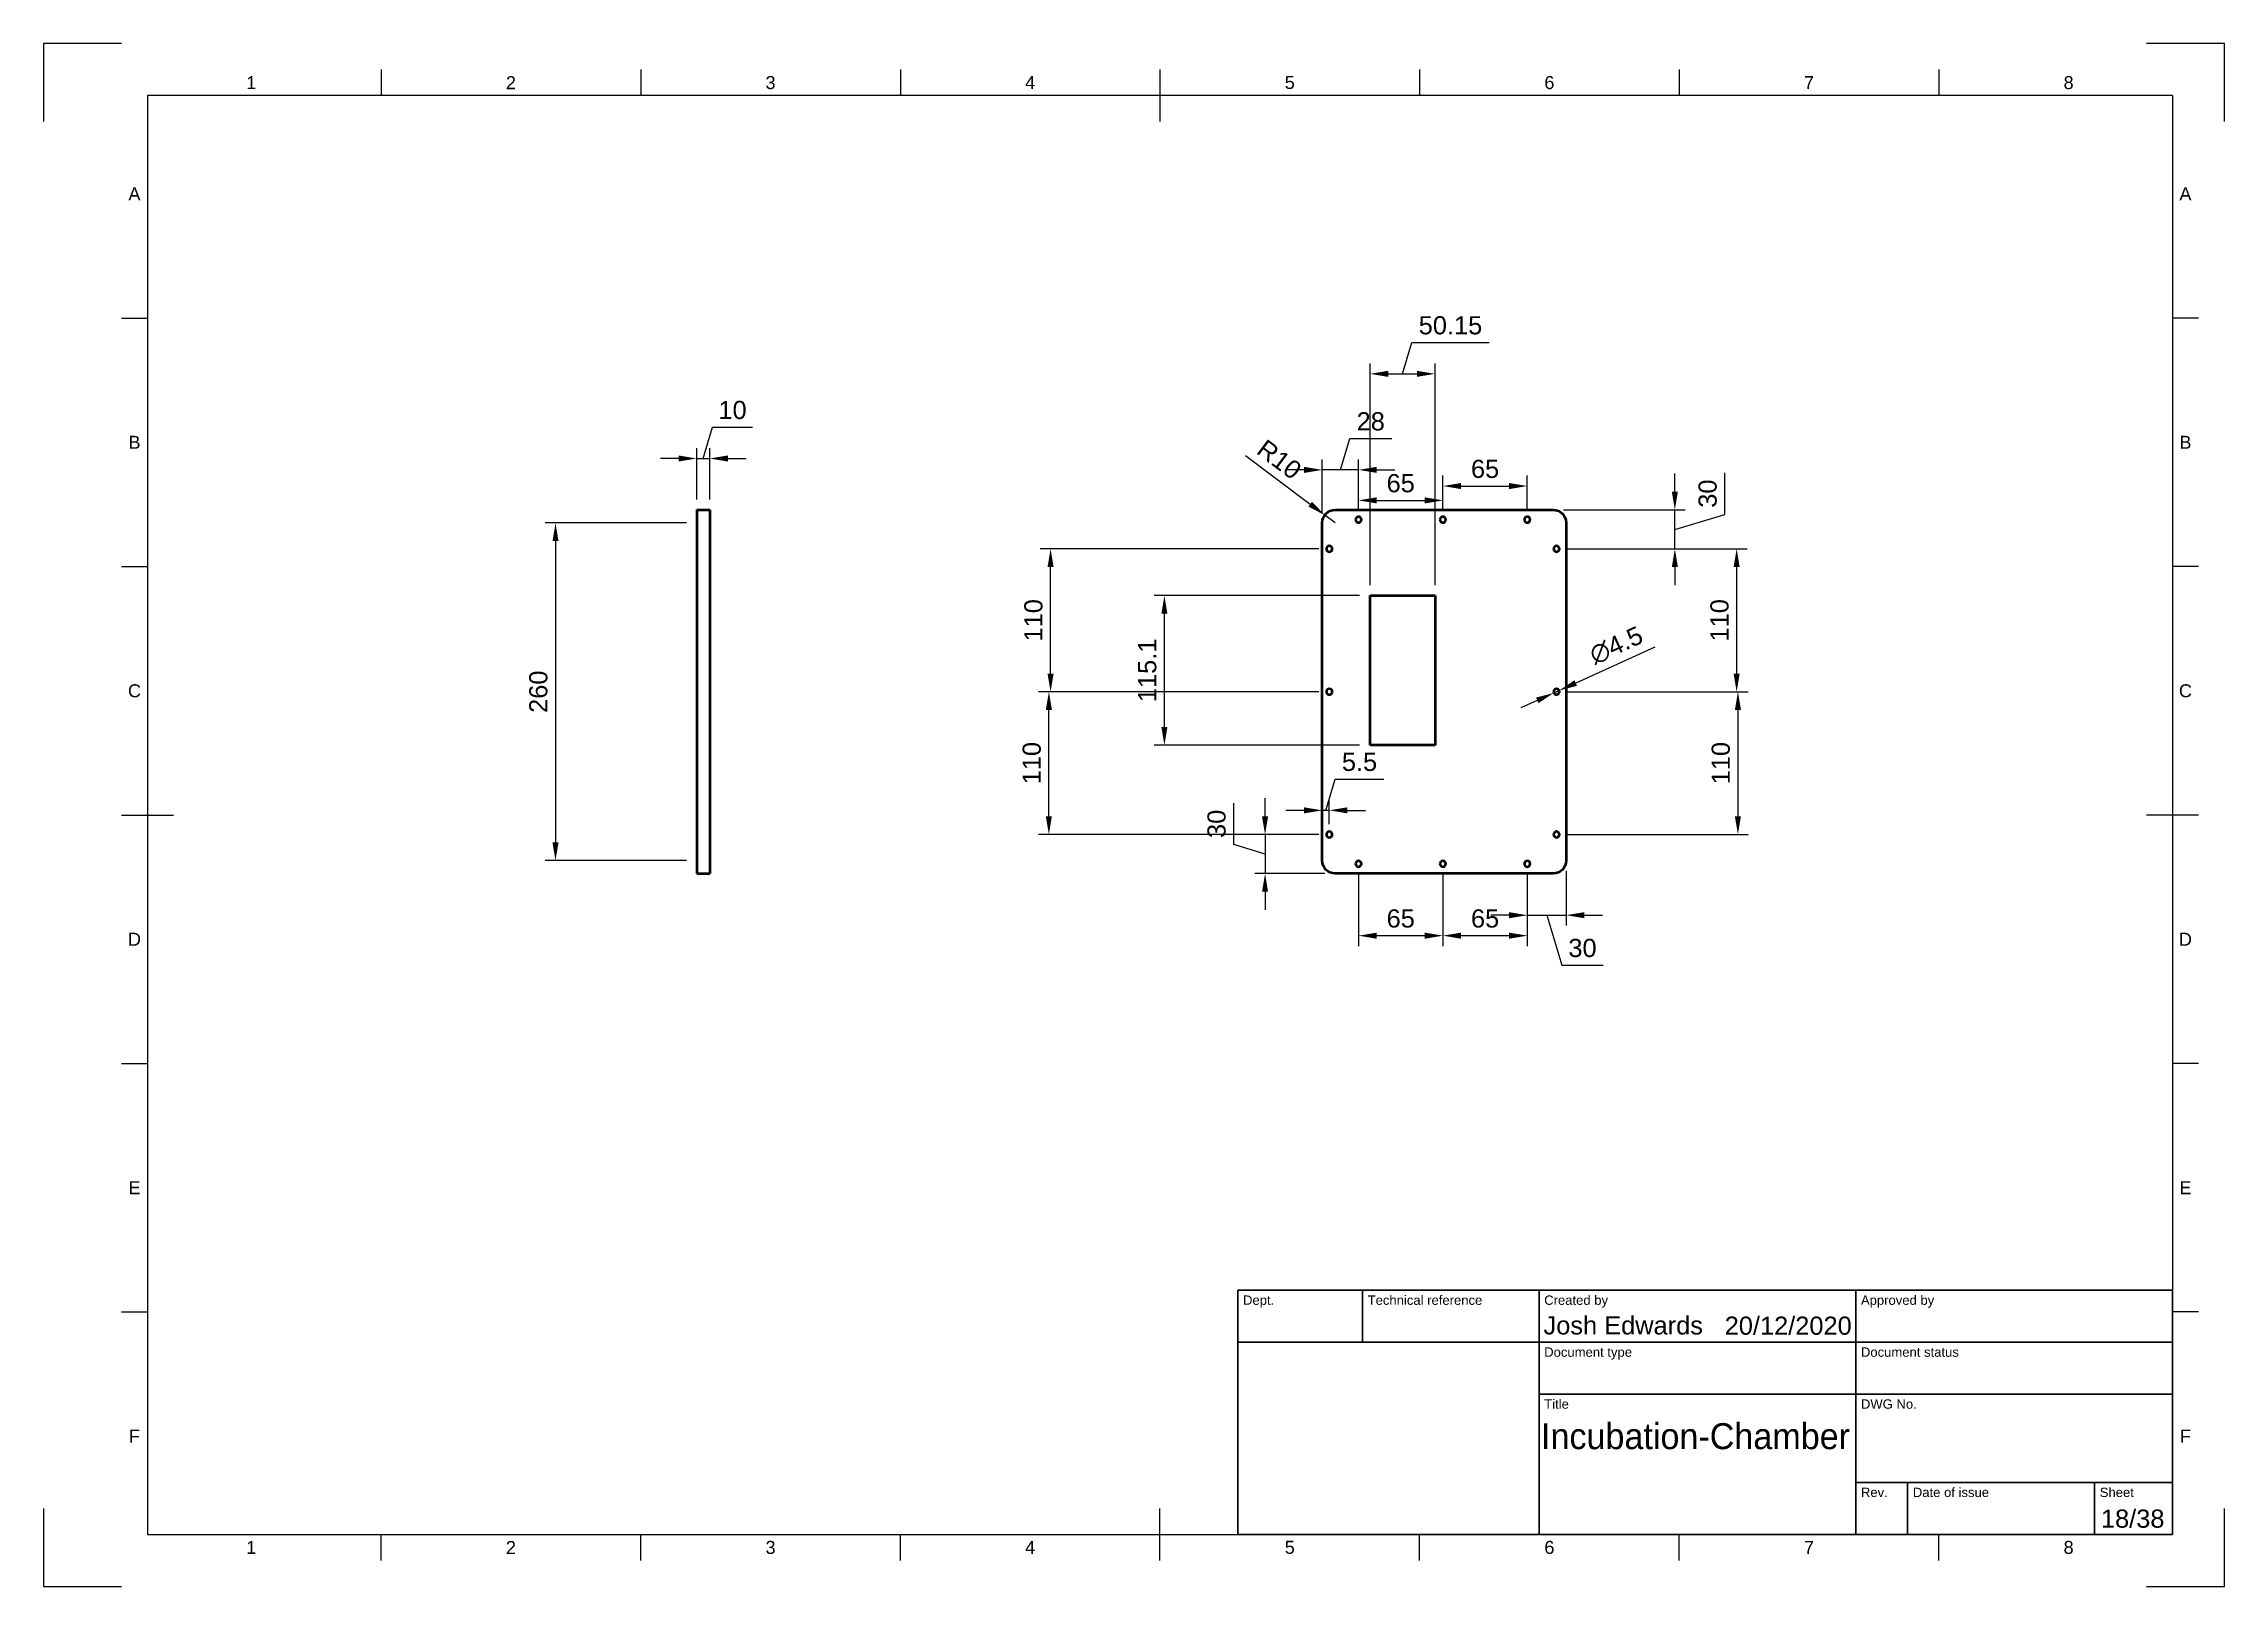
# Model space of a CAD drawing. Header units: millimetres. Extents: x 0 to 420, y 0 to 297.
import ezdxf
from ezdxf.enums import TextEntityAlignment as Align

# ---------------------------------------------------------------- set-up
doc = ezdxf.new("R2010")
doc.units = ezdxf.units.MM
doc.header["$LTSCALE"] = 0.75
for name, color, linetype, lineweight in [('Border', 7, 'Continuous', 25), ('Dimensions', 7, 'Continuous', 25), ('TitleBlock', 7, 'Continuous', 35), ('Visible', 7, 'Continuous', 50)]:
    doc.layers.add(name, color=color, linetype=linetype, lineweight=lineweight)
doc.styles.add('FusionTitle', font='arial.ttf')
doc.styles.get("Standard").update_dxf_attribs({"font": 'arial.ttf'})
doc.dimstyles.new('ISO-25', dxfattribs={"dimtxt": 3.5, "dimasz": 3.5, "dimexe": 2, "dimexo": 2, "dimgap": 1.5, "dimtad": 1, "dimzin": 12, "dimdsep": 46, "dimtxsty": 'Standard', "dimcen": 0, "dimclrd": 256, "dimclre": 256, "dimclrt": 256, "dimazin": 3, "dimtp": 0.1, "dimtm": 0.1, "dimtfac": 0.714, "dimtmove": 1, "dimatfit": 3, "dimfxl": 1, "dimtzin": 12, "dimarcsym": 0})

# ---------------------------------------------------------------- blocks, each defined once
blk = doc.blocks.new('ISO_A3_SHEET')
at = {"layer": 'Border'}
for p, q in [((65, 292), (65, 287)), ((115, 292), (115, 287)), ((165, 292), (165, 287)), ((215, 292), (215, 282)), ((265, 292), (265, 287)), ((315, 292), (315, 287)), ((365, 292), (365, 287)), ((410, 287), (20, 287)), ((20, 287), (20, 10)), ((410, 287), (410, 10)), ((15, 244.16666), (20, 244.16666)), ((415, 244.16666), (410, 244.16666)), ((15, 196.33333), (20, 196.33333)), ((415, 196.33333), (410, 196.33333)), ((15, 148.5), (25, 148.5)), ((415, 148.5), (405, 148.5)), ((15, 100.66667), (20, 100.66667)), ((415, 100.66667), (410, 100.66667)), ((15, 52.83334), (20, 52.83334)), ((415, 52.83334), (410, 52.83334)), ((215, 5), (215, 15)), ((20, 10), (410, 10)), ((65, 5), (65, 10)), ((115, 5), (115, 10)), ((165, 5), (165, 10)), ((265, 5), (265, 10)), ((315, 5), (315, 10)), ((365, 5), (365, 10))]:
    blk.add_line(p, q, dxfattribs=at)
at = {"layer": 'Defpoints'}
for p, q in [((15, 297), (0, 297)), ((0, 297), (0, 282)), ((420, 297), (405, 297)), ((420, 282), (420, 297)), ((0, 15), (0, 0)), ((420, 0), (420, 15)), ((0, 0), (15, 0)), ((405, 0), (420, 0))]:
    blk.add_line(p, q, dxfattribs=at)
at = {"layer": 'Border', "style": 'FusionTitle'}
for s, p in [('1', (40, 289.5)), ('2', (90, 289.5)), ('3', (140, 289.5)), ('4', (190, 289.5)), ('5', (240, 289.5)), ('6', (290, 289.5)), ('7', (340, 289.5)), ('8', (390, 289.5)), ('A', (17.5, 268.08333)), ('A', (412.5, 268.08333)), ('B', (17.5, 220.25)), ('B', (412.5, 220.25)), ('C', (17.5, 172.41667)), ('C', (412.5, 172.41667)), ('D', (17.5, 124.58334)), ('D', (412.5, 124.58334)), ('E', (17.5, 76.75001)), ('E', (412.5, 76.75001)), ('F', (17.5, 28.91668)), ('F', (412.5, 28.91668)), ('1', (40, 7.5)), ('2', (90, 7.5)), ('3', (140, 7.5)), ('4', (190, 7.5)), ('5', (240, 7.5)), ('6', (290, 7.5)), ('7', (340, 7.5)), ('8', (390, 7.5))]:
    blk.add_text(s, height=2.5, dxfattribs=at).set_placement(p, align=Align.MIDDLE)
blk = doc.blocks.new('ISO_TITLEBLOCK')
at = {"layer": 'TitleBlock'}
for p, q in [((0, 47), (-180, 47)), ((-180, 47), (-180, 0)), ((-156, 37), (-156, 47)), ((-122, 0), (-122, 47)), ((-61, 0), (-61, 47)), ((0, 0), (0, 47)), ((-180, 37), (0, 37)), ((-122, 27), (0, 27)), ((-61, 10), (0, 10)), ((-51, 0), (-51, 10)), ((-15, 0), (-15, 10)), ((-180, 0), (0, 0))]:
    blk.add_line(p, q, dxfattribs=at)
at = {"layer": 'TitleBlock', "style": 'FusionTitle'}
for s, p in [('Dept.', (-179, 46)), ('Technical reference', (-155, 46)), ('Created by', (-121, 46)), ('Approved by', (-60, 46)), ('Document type', (-121, 36)), ('Document status', (-60, 36)), ('Title', (-121, 26)), ('DWG No.', (-60, 26)), ('Rev.', (-60, 9)), ('Date of issue', (-50, 9)), ('Sheet', (-14, 9))]:
    blk.add_text(s, height=1.8, dxfattribs=at).set_placement(p, align=Align.TOP_LEFT)
for tag, height, p in [('DEPT', 3.5, (-179, 42)), ('TECHNICAL_REFERENCE', 3.5, (-155, 42)), ('CREATED_BY', 3.5, (-121, 42)), ('APPROVED_BY', 3.5, (-60, 42)), ('DOCUMENT_TYPE', 3.5, (-121, 32)), ('DOCUMENT_STATUS', 3.5, (-60, 32)), ('TITLE_1', 5, (-121, 21.5)), ('TITLE_2', 5, (-121, 14)), ('TITLE_3', 5, (-121, 6.5)), ('DATE_OF_ISSUE', 3.5, (-50, 5))]:
    blk.add_attdef(tag, text='', height=height, dxfattribs=at).set_placement(p, align=Align.TOP_LEFT)
for tag, p in [('CREATED_DATE', (-62, 42)), ('APPROVED_DATE', (-0.99, 42))]:
    blk.add_attdef(tag, text='', height=3.5, dxfattribs=at).set_placement(p, align=Align.TOP_RIGHT)
for tag, height, p in [('DRAWING_NUMBER', 5, (-30.5, 19.75)), ('REV', 3.5, (-56, 4.85)), ('SHEET', 3.5, (-7.5, 4.85))]:
    blk.add_attdef(tag, text='', height=height, dxfattribs=at).set_placement(p, align=Align.TOP_CENTER)
blk = doc.blocks.new('*D24')
at = {"layer": 'Defpoints', "color": 0, "transparency": 16777216}
for p in [(125.783291, 204.733065), (98.584807, 139.733065), (125.783291, 139.733065)]:
    blk.add_point(p, dxfattribs=at)
at = {"layer": 'Dimensions', "lineweight": -2, "transparency": 16777216}
for p, q in [((123.783291, 204.733065), (96.584807, 204.733065)), ((98.584807, 201.233065), (98.584807, 143.233065)), ((123.783291, 139.733065), (96.584807, 139.733065))]:
    blk.add_line(p, q, dxfattribs=at)
at = {"layer": 'Dimensions', "transparency": 16777216}
for points in [[(98.001473, 201.233065), (99.16814, 201.233065), (98.584807, 204.733065)], [(98.001473, 143.233065), (99.16814, 143.233065), (98.584807, 139.733065)]]:
    blk.add_solid(points, dxfattribs=at)
at = {"layer": 'Dimensions', "transparency": 16777216, "insert": (95.297801, 172.233065), "char_height": 3.5, "attachment_point": 5, "rotation": 90}
blk.add_mtext('260', dxfattribs=at)
blk = doc.blocks.new('*D25')
at = {"layer": 'Defpoints', "color": 0, "transparency": 16777216}
for p in [(128.283291, 217.13256), (125.783291, 207.233065), (128.283291, 207.233065)]:
    blk.add_point(p, dxfattribs=at)
at = {"layer": 'Dimensions', "lineweight": -2, "transparency": 16777216}
for p, q in [((127.033291, 217.13256), (128.844393, 223.169565)), ((128.844393, 223.169565), (136.51663, 223.169565)), ((125.783291, 209.233065), (125.783291, 219.13256)), ((128.283291, 209.233065), (128.283291, 219.13256)), ((122.283291, 217.13256), (118.783291, 217.13256)), ((125.783291, 217.13256), (128.283291, 217.13256)), ((125.783291, 217.13256), (128.283291, 217.13256)), ((131.783291, 217.13256), (135.283291, 217.13256))]:
    blk.add_line(p, q, dxfattribs=at)
at = {"layer": 'Dimensions', "transparency": 16777216}
for points in [[(122.283291, 217.715893), (122.283291, 216.549226), (125.783291, 217.13256)], [(131.783291, 217.715893), (131.783291, 216.549226), (128.283291, 217.13256)]]:
    blk.add_solid(points, dxfattribs=at)
at = {"layer": 'Dimensions', "transparency": 16777216, "insert": (132.680512, 226.456571), "char_height": 3.5, "attachment_point": 5}
blk.add_mtext('10', dxfattribs=at)
blk = doc.blocks.new('*D26')
at = {"layer": 'Defpoints', "color": 0, "transparency": 16777216}
for p in [(246.743194, 206.235734), (248.741189, 204.733064)]:
    blk.add_point(p, dxfattribs=at)
at = {"layer": 'Dimensions', "lineweight": -2, "transparency": 16777216}
for p, q in [((231.468683, 217.723533), (243.946002, 208.339473)), ((248.741189, 204.733064), (246.743194, 206.235734))]:
    blk.add_line(p, q, dxfattribs=at)
at = {"layer": 'Dimensions', "transparency": 16777216}
blk.add_solid([(244.296625, 208.805672), (243.595379, 207.873274), (246.743194, 206.235734)], dxfattribs=at)
at = {"layer": 'Dimensions', "transparency": 16777216, "insert": (237.980362, 216.939049), "char_height": 3.5, "attachment_point": 5, "rotation": 323.0535781}
blk.add_mtext('R10', dxfattribs=at)
blk = doc.blocks.new('*D27')
at = {"layer": 'Defpoints', "color": 0, "transparency": 16777216}
for p in [(247.616189, 144.733064), (235.241172, 137.233064), (248.741189, 137.233064)]:
    blk.add_point(p, dxfattribs=at)
at = {"layer": 'Dimensions', "lineweight": -2, "transparency": 16777216}
for p, q in [((235.241172, 148.233064), (235.241172, 151.733064)), ((229.202973, 142.794524), (229.202973, 150.793842)), ((245.616189, 144.733064), (233.241172, 144.733064)), ((235.241172, 144.733064), (235.241172, 137.233064)), ((235.241172, 144.733064), (235.241172, 137.233064)), ((235.241172, 140.983064), (229.202973, 142.794524)), ((246.741189, 137.233064), (233.241172, 137.233064)), ((235.241172, 133.733064), (235.241172, 130.233064))]:
    blk.add_line(p, q, dxfattribs=at)
at = {"layer": 'Dimensions', "transparency": 16777216}
for points in [[(234.657839, 148.233064), (235.824506, 148.233064), (235.241172, 144.733064)], [(234.657839, 133.733064), (235.824506, 133.733064), (235.241172, 137.233064)]]:
    blk.add_solid(points, dxfattribs=at)
at = {"layer": 'Dimensions', "transparency": 16777216, "insert": (225.914774, 146.794183), "char_height": 3.5, "attachment_point": 5, "rotation": 90}
blk.add_mtext('30', dxfattribs=at)
blk = doc.blocks.new('*D28')
at = {"layer": 'Defpoints', "color": 0, "transparency": 16777216}
for p in [(246.241189, 149.39784), (246.241189, 149.39784), (247.616189, 144.733064)]:
    blk.add_point(p, dxfattribs=at)
at = {"layer": 'Dimensions', "lineweight": -2, "transparency": 16777216}
for p, q in [((246.928689, 149.39784), (248.737642, 155.427683)), ((248.737642, 155.427683), (258.136005, 155.427683)), ((247.616189, 146.733064), (247.616189, 151.39784)), ((242.741189, 149.39784), (239.241189, 149.39784)), ((247.616189, 149.39784), (246.241189, 149.39784)), ((247.616189, 149.39784), (246.241189, 149.39784)), ((251.116189, 149.39784), (254.616189, 149.39784))]:
    blk.add_line(p, q, dxfattribs=at)
at = {"layer": 'Dimensions', "transparency": 16777216}
for points in [[(242.741189, 149.981173), (242.741189, 148.814506), (246.241189, 149.39784)], [(251.116189, 149.981173), (251.116189, 148.814506), (247.616189, 149.39784)]]:
    blk.add_solid(points, dxfattribs=at)
at = {"layer": 'Dimensions', "transparency": 16777216, "insert": (253.436823, 158.707526), "char_height": 3.5, "attachment_point": 5}
blk.add_mtext('5.5', dxfattribs=at)
blk = doc.blocks.new('*D29')
at = {"layer": 'Defpoints', "color": 0, "transparency": 16777216}
for p in [(215.855709, 190.733064), (255.453689, 190.733064), (255.453689, 161.958064)]:
    blk.add_point(p, dxfattribs=at)
at = {"layer": 'Dimensions', "lineweight": -2, "transparency": 16777216}
for p, q in [((253.453689, 190.733064), (213.855709, 190.733064)), ((215.855709, 165.458064), (215.855709, 187.233064)), ((253.453689, 161.958064), (213.855709, 161.958064))]:
    blk.add_line(p, q, dxfattribs=at)
at = {"layer": 'Dimensions', "transparency": 16777216}
for points in [[(215.272376, 187.233064), (216.439042, 187.233064), (215.855709, 190.733064)], [(215.272376, 165.458064), (216.439042, 165.458064), (215.855709, 161.958064)]]:
    blk.add_solid(points, dxfattribs=at)
at = {"layer": 'Dimensions', "transparency": 16777216, "insert": (212.568704, 176.345564), "char_height": 3.5, "attachment_point": 5, "rotation": 90}
blk.add_mtext('115.1', dxfattribs=at)
blk = doc.blocks.new('*D30')
at = {"layer": 'Defpoints', "color": 0, "transparency": 16777216}
for p in [(267.991189, 233.431837), (255.453689, 190.733064), (267.991189, 190.733064)]:
    blk.add_point(p, dxfattribs=at)
at = {"layer": 'Dimensions', "lineweight": -2, "transparency": 16777216}
for p, q in [((261.722439, 233.431837), (263.53354, 239.468842)), ((263.53354, 239.468842), (278.370512, 239.468842)), ((255.453689, 192.733064), (255.453689, 235.431837)), ((267.991189, 192.733064), (267.991189, 235.431837)), ((258.953689, 233.431837), (264.491189, 233.431837))]:
    blk.add_line(p, q, dxfattribs=at)
at = {"layer": 'Dimensions', "transparency": 16777216}
for points in [[(258.953689, 234.01517), (258.953689, 232.848504), (255.453689, 233.431837)], [(264.491189, 234.01517), (264.491189, 232.848504), (267.991189, 233.431837)]]:
    blk.add_solid(points, dxfattribs=at)
at = {"layer": 'Dimensions', "transparency": 16777216, "insert": (270.952026, 242.755848), "char_height": 3.5, "attachment_point": 5}
blk.add_mtext('50.15', dxfattribs=at)
blk = doc.blocks.new('*D31')
at = {"layer": 'Defpoints', "color": 0, "transparency": 16777216}
for p in [(291.878829, 172.464594), (290.853549, 172.001534)]:
    blk.add_point(p, dxfattribs=at)
at = {"layer": 'Dimensions', "lineweight": -2, "transparency": 16777216}
for p, q in [((310.29409, 180.781714), (295.06859, 173.905227)), ((290.853549, 172.001534), (291.878829, 172.464594)), ((287.663787, 170.560901), (284.474026, 169.120268))]:
    blk.add_line(p, q, dxfattribs=at)
at = {"layer": 'Dimensions', "transparency": 16777216}
for points in [[(294.828485, 174.436854), (295.308696, 173.3736), (291.878829, 172.464594)], [(287.423682, 171.092528), (287.903893, 170.029274), (290.853549, 172.001534)]]:
    blk.add_solid(points, dxfattribs=at)
at = {"layer": 'Dimensions', "transparency": 16777216, "insert": (302.882968, 181.148642), "char_height": 3.5, "attachment_point": 5, "rotation": 24.30596251}
blk.add_mtext('∅4.5', dxfattribs=at)
blk = doc.blocks.new('*D32')
at = {"layer": 'Defpoints', "color": 0, "transparency": 16777216}
for p in [(193.605526, 172.233064), (247.616189, 172.233064), (247.616189, 144.733064)]:
    blk.add_point(p, dxfattribs=at)
at = {"layer": 'Dimensions', "lineweight": -2, "transparency": 16777216}
for p, q in [((245.616189, 172.233064), (191.605526, 172.233064)), ((193.605526, 148.233064), (193.605526, 168.733064)), ((245.616189, 144.733064), (191.605526, 144.733064))]:
    blk.add_line(p, q, dxfattribs=at)
at = {"layer": 'Dimensions', "transparency": 16777216}
for points in [[(193.022192, 168.733064), (194.188859, 168.733064), (193.605526, 172.233064)], [(193.022192, 148.233064), (194.188859, 148.233064), (193.605526, 144.733064)]]:
    blk.add_solid(points, dxfattribs=at)
at = {"layer": 'Dimensions', "transparency": 16777216, "insert": (190.31852, 158.483064), "char_height": 3.5, "attachment_point": 5, "rotation": 90}
blk.add_mtext('110', dxfattribs=at)
blk = doc.blocks.new('*D33')
at = {"layer": 'Defpoints', "color": 0, "transparency": 16777216}
for p in [(193.934442, 199.733064), (247.616189, 199.733064), (247.616189, 172.233064)]:
    blk.add_point(p, dxfattribs=at)
at = {"layer": 'Dimensions', "lineweight": -2, "transparency": 16777216}
for p, q in [((245.616189, 199.733064), (191.934442, 199.733064)), ((193.934442, 175.733064), (193.934442, 196.233064)), ((245.616189, 172.233064), (191.934442, 172.233064))]:
    blk.add_line(p, q, dxfattribs=at)
at = {"layer": 'Dimensions', "transparency": 16777216}
for points in [[(193.351109, 196.233064), (194.517775, 196.233064), (193.934442, 199.733064)], [(193.351109, 175.733064), (194.517775, 175.733064), (193.934442, 172.233064)]]:
    blk.add_solid(points, dxfattribs=at)
at = {"layer": 'Dimensions', "transparency": 16777216, "insert": (190.647436, 185.983064), "char_height": 3.5, "attachment_point": 5, "rotation": 90}
blk.add_mtext('110', dxfattribs=at)
blk = doc.blocks.new('*D34')
at = {"layer": 'Defpoints', "color": 0, "transparency": 16777216}
for p in [(246.241189, 214.93921), (246.241189, 204.733064), (253.241189, 205.358064)]:
    blk.add_point(p, dxfattribs=at)
at = {"layer": 'Dimensions', "lineweight": -2, "transparency": 16777216}
for p, q in [((249.741189, 214.93921), (251.55229, 220.976216)), ((251.55229, 220.976216), (259.632782, 220.976216)), ((242.741189, 214.93921), (239.241189, 214.93921)), ((246.241189, 206.733064), (246.241189, 216.93921)), ((253.241189, 214.93921), (246.241189, 214.93921)), ((253.241189, 214.93921), (246.241189, 214.93921)), ((253.241189, 207.358064), (253.241189, 216.93921)), ((256.741189, 214.93921), (260.241189, 214.93921))]:
    blk.add_line(p, q, dxfattribs=at)
at = {"layer": 'Dimensions', "transparency": 16777216}
for points in [[(242.741189, 215.522544), (242.741189, 214.355877), (246.241189, 214.93921)], [(256.741189, 215.522544), (256.741189, 214.355877), (253.241189, 214.93921)]]:
    blk.add_solid(points, dxfattribs=at)
at = {"layer": 'Dimensions', "transparency": 16777216, "insert": (255.592536, 224.263221), "char_height": 3.5, "attachment_point": 5}
blk.add_mtext('28', dxfattribs=at)
blk = doc.blocks.new('*D35')
at = {"layer": 'Defpoints', "color": 0, "transparency": 16777216}
for p in [(269.491189, 209.068638), (253.241189, 205.358064), (269.491189, 205.358064)]:
    blk.add_point(p, dxfattribs=at)
at = {"layer": 'Dimensions', "lineweight": -2, "transparency": 16777216}
for p, q in [((253.241189, 207.358064), (253.241189, 211.068638)), ((269.491189, 207.358064), (269.491189, 211.068638)), ((256.741189, 209.068638), (265.991189, 209.068638))]:
    blk.add_line(p, q, dxfattribs=at)
at = {"layer": 'Dimensions', "transparency": 16777216}
for points in [[(256.741189, 209.651971), (256.741189, 208.485305), (253.241189, 209.068638)], [(265.991189, 209.651971), (265.991189, 208.485305), (269.491189, 209.068638)]]:
    blk.add_solid(points, dxfattribs=at)
at = {"layer": 'Dimensions', "transparency": 16777216, "insert": (261.366189, 212.355643), "char_height": 3.5, "attachment_point": 5}
blk.add_mtext('65', dxfattribs=at)
blk = doc.blocks.new('*D36')
at = {"layer": 'Defpoints', "color": 0, "transparency": 16777216}
for p in [(285.741189, 211.828308), (269.491189, 205.358064), (285.741189, 205.358064)]:
    blk.add_point(p, dxfattribs=at)
at = {"layer": 'Dimensions', "lineweight": -2, "transparency": 16777216}
for p, q in [((269.491189, 207.358064), (269.491189, 213.828308)), ((272.991189, 211.828308), (282.241189, 211.828308)), ((285.741189, 207.358064), (285.741189, 213.828308))]:
    blk.add_line(p, q, dxfattribs=at)
at = {"layer": 'Dimensions', "transparency": 16777216}
for points in [[(272.991189, 212.411642), (272.991189, 211.244975), (269.491189, 211.828308)], [(282.241189, 212.411642), (282.241189, 211.244975), (285.741189, 211.828308)]]:
    blk.add_solid(points, dxfattribs=at)
at = {"layer": 'Dimensions', "transparency": 16777216, "insert": (277.616189, 215.115314), "char_height": 3.5, "attachment_point": 5}
blk.add_mtext('65', dxfattribs=at)
blk = doc.blocks.new('*D37')
at = {"layer": 'Defpoints', "color": 0, "transparency": 16777216}
for p in [(290.741189, 207.233064), (314.167492, 207.233064), (291.366189, 199.733064)]:
    blk.add_point(p, dxfattribs=at)
at = {"layer": 'Dimensions', "lineweight": -2, "transparency": 16777216}
for p, q in [((314.167492, 210.733064), (314.167492, 214.233064)), ((323.782089, 206.367443), (323.782089, 214.366761)), ((292.741189, 207.233064), (316.167492, 207.233064)), ((314.167492, 199.733064), (314.167492, 207.233064)), ((314.167492, 199.733064), (314.167492, 207.233064)), ((314.167492, 203.483064), (323.782089, 206.367443)), ((293.366189, 199.733064), (316.167492, 199.733064)), ((314.167492, 196.233064), (314.167492, 192.733064))]:
    blk.add_line(p, q, dxfattribs=at)
at = {"layer": 'Dimensions', "transparency": 16777216}
for points in [[(313.584158, 210.733064), (314.750825, 210.733064), (314.167492, 207.233064)], [(313.584158, 196.233064), (314.750825, 196.233064), (314.167492, 199.733064)]]:
    blk.add_solid(points, dxfattribs=at)
at = {"layer": 'Dimensions', "transparency": 16777216, "insert": (320.49389, 210.367102), "char_height": 3.5, "attachment_point": 5, "rotation": 90}
blk.add_mtext('30', dxfattribs=at)
blk = doc.blocks.new('*D38')
at = {"layer": 'Defpoints', "color": 0, "transparency": 16777216}
for p in [(291.366189, 199.733064), (291.366189, 172.233064), (326.062483, 172.233064)]:
    blk.add_point(p, dxfattribs=at)
at = {"layer": 'Dimensions', "lineweight": -2, "transparency": 16777216}
for p, q in [((293.366189, 199.733064), (328.062483, 199.733064)), ((326.062483, 196.233064), (326.062483, 175.733064)), ((293.366189, 172.233064), (328.062483, 172.233064))]:
    blk.add_line(p, q, dxfattribs=at)
at = {"layer": 'Dimensions', "transparency": 16777216}
for points in [[(325.479149, 196.233064), (326.645816, 196.233064), (326.062483, 199.733064)], [(325.479149, 175.733064), (326.645816, 175.733064), (326.062483, 172.233064)]]:
    blk.add_solid(points, dxfattribs=at)
at = {"layer": 'Dimensions', "transparency": 16777216, "insert": (322.775477, 185.983064), "char_height": 3.5, "attachment_point": 5, "rotation": 90}
blk.add_mtext('110', dxfattribs=at)
blk = doc.blocks.new('*D39')
at = {"layer": 'Defpoints', "color": 0, "transparency": 16777216}
for p in [(291.366189, 172.233064), (291.366189, 144.733064), (326.312335, 144.733064)]:
    blk.add_point(p, dxfattribs=at)
at = {"layer": 'Dimensions', "lineweight": -2, "transparency": 16777216}
for p, q in [((293.366189, 172.233064), (328.312335, 172.233064)), ((326.312335, 168.733064), (326.312335, 148.233064)), ((293.366189, 144.733064), (328.312335, 144.733064))]:
    blk.add_line(p, q, dxfattribs=at)
at = {"layer": 'Dimensions', "transparency": 16777216}
for points in [[(325.729002, 168.733064), (326.895668, 168.733064), (326.312335, 172.233064)], [(325.729002, 148.233064), (326.895668, 148.233064), (326.312335, 144.733064)]]:
    blk.add_solid(points, dxfattribs=at)
at = {"layer": 'Dimensions', "transparency": 16777216, "insert": (323.02533, 158.483064), "char_height": 3.5, "attachment_point": 5, "rotation": 90}
blk.add_mtext('110', dxfattribs=at)
blk = doc.blocks.new('*D40')
at = {"layer": 'Defpoints', "color": 0, "transparency": 16777216}
for p in [(285.741189, 139.108064), (293.241189, 139.733064), (293.241189, 129.208569)]:
    blk.add_point(p, dxfattribs=at)
at = {"layer": 'Dimensions', "lineweight": -2, "transparency": 16777216}
for p, q in [((285.741189, 137.108064), (285.741189, 127.208569)), ((293.241189, 137.733064), (293.241189, 127.208569)), ((282.241189, 129.208569), (278.741189, 129.208569)), ((285.741189, 129.208569), (293.241189, 129.208569)), ((285.741189, 129.208569), (293.241189, 129.208569)), ((289.491189, 129.208569), (292.375568, 119.593971)), ((296.741189, 129.208569), (300.241189, 129.208569)), ((292.375568, 119.593971), (300.374886, 119.593971))]:
    blk.add_line(p, q, dxfattribs=at)
at = {"layer": 'Dimensions', "transparency": 16777216}
for points in [[(282.241189, 129.791902), (282.241189, 128.625236), (285.741189, 129.208569)], [(296.741189, 129.791902), (296.741189, 128.625236), (293.241189, 129.208569)]]:
    blk.add_solid(points, dxfattribs=at)
at = {"layer": 'Dimensions', "transparency": 16777216, "insert": (296.375227, 122.882171), "char_height": 3.5, "attachment_point": 5}
blk.add_mtext('30', dxfattribs=at)
blk = doc.blocks.new('*D41')
at = {"layer": 'Defpoints', "color": 0, "transparency": 16777216}
for p in [(269.491189, 139.108064), (285.741189, 139.108064), (269.491189, 125.267886)]:
    blk.add_point(p, dxfattribs=at)
at = {"layer": 'Dimensions', "lineweight": -2, "transparency": 16777216}
for p, q in [((269.491189, 137.108064), (269.491189, 123.267886)), ((285.741189, 137.108064), (285.741189, 123.267886)), ((282.241189, 125.267886), (272.991189, 125.267886))]:
    blk.add_line(p, q, dxfattribs=at)
at = {"layer": 'Dimensions', "transparency": 16777216}
for points in [[(272.991189, 125.851219), (272.991189, 124.684552), (269.491189, 125.267886)], [(282.241189, 125.851219), (282.241189, 124.684552), (285.741189, 125.267886)]]:
    blk.add_solid(points, dxfattribs=at)
at = {"layer": 'Dimensions', "transparency": 16777216, "insert": (277.616189, 128.554891), "char_height": 3.5, "attachment_point": 5}
blk.add_mtext('65', dxfattribs=at)
blk = doc.blocks.new('*D42')
at = {"layer": 'Defpoints', "color": 0, "transparency": 16777216}
for p in [(253.241189, 139.108064), (269.491189, 139.108064), (253.241189, 125.267886)]:
    blk.add_point(p, dxfattribs=at)
at = {"layer": 'Dimensions', "lineweight": -2, "transparency": 16777216}
for p, q in [((253.241189, 137.108064), (253.241189, 123.267886)), ((269.491189, 137.108064), (269.491189, 123.267886)), ((265.991189, 125.267886), (256.741189, 125.267886))]:
    blk.add_line(p, q, dxfattribs=at)
at = {"layer": 'Dimensions', "transparency": 16777216}
for points in [[(256.741189, 125.851219), (256.741189, 124.684552), (253.241189, 125.267886)], [(265.991189, 125.851219), (265.991189, 124.684552), (269.491189, 125.267886)]]:
    blk.add_solid(points, dxfattribs=at)
at = {"layer": 'Dimensions', "transparency": 16777216, "insert": (261.366189, 128.554891), "char_height": 3.5, "attachment_point": 5}
blk.add_mtext('65', dxfattribs=at)

msp = doc.modelspace()

# ---------------------------------------------------------------- linework, layer by layer
at = {"layer": 'Visible', "extrusion": (0, 1, 0)}
for p, q in [((125.783291, 207.233065, 21), (128.283291, 207.233065, 21)), ((248.741189, 207.233064, 1.25), (290.741189, 207.233064, 1.25)), ((125.783291, 204.733065, 23.5), (125.783291, 139.733065, 23.5)), ((128.283291, 204.733065, 23.5), (128.283291, 139.733065, 23.5)), ((246.241189, 139.733064, 1.25), (246.241189, 204.733064, 1.25)), ((293.241189, 204.733064, 1.25), (293.241189, 139.733064, 1.25)), ((255.453689, 161.958064, 1.25), (255.453689, 190.733064, 1.25)), ((255.453689, 190.733064, 1.25), (267.991189, 190.733064, 1.25)), ((267.991189, 190.733064, 1.25), (267.991189, 161.958064, 1.25)), ((267.991189, 161.958064, 1.25), (255.453689, 161.958064, 1.25)), ((125.783291, 137.233065, 21), (128.283291, 137.233065, 21)), ((290.741189, 137.233064, 1.25), (248.741189, 137.233064, 1.25))]:
    msp.add_line(p, q, dxfattribs=at)
at = {"layer": 'Visible', "extrusion": (2.969e-13, 1.1e-15, -1)}
for centre in [(-253.241189, 205.358064, -1.25), (-269.491189, 205.358064, -1.25), (-285.741189, 205.358064, -1.25), (-247.616189, 199.733064, -1.25), (-291.366189, 199.733064, -1.25), (-247.616189, 172.233064, -1.25), (-291.366189, 172.233064, -1.25), (-247.616189, 144.733064, -1.25), (-291.366189, 144.733064, -1.25), (-253.241189, 139.108064, -1.25), (-269.491189, 139.108064, -1.25), (-285.741189, 139.108064, -1.25)]:
    msp.add_circle(centre, 0.5625, dxfattribs=at)
at = {"layer": 'Visible', "extrusion": (1, 1.1e-15, 1e-16)}
for centre, start, end in [((204.733065, 21, 125.783291), 0, 90), ((204.733065, 21, 128.283291), 0, 90), ((139.733065, 21, 125.783291), 90, 180), ((139.733065, 21, 128.283291), 90, 180)]:
    msp.add_arc(centre, 2.5, start, end, dxfattribs=at)
at = {"layer": 'Visible', "extrusion": (2.969e-13, 1.1e-15, -1)}
for centre, start, end in [((-248.741189, 204.733064, -1.25), 0, 90), ((-290.741189, 204.733064, -1.25), 90, 180), ((-248.741189, 139.733064, -1.25), 270, 0), ((-290.741189, 139.733064, -1.25), 180, 270)]:
    msp.add_arc(centre, 2.5, start, end, dxfattribs=at)

# ---------------------------------------------------------------- block references
at = {"layer": 'Border'}
msp.add_blockref('ISO_A3_SHEET', (0, 0), dxfattribs=at)
at = {"layer": 'TitleBlock'}
ref = msp.add_blockref('ISO_TITLEBLOCK', (410, 10), dxfattribs=at)
ref.add_attrib('CREATED_DATE_001', '20/12/2020', (323.762619, 48.440314), dxfattribs={"height": 3.5, "style": 'FusionTitle'})
ref.add_attrib('SHEET_001', '18/38', (396.223397, 11.290314), dxfattribs={"height": 3.5, "style": 'FusionTitle'})
ref.add_attrib('TITLE_1_001', 'Incubation-Chamber', (288.387328, 26.414734), dxfattribs={"height": 5, "style": 'FusionTitle', "width": 0.9405})
ref.add_attrib('CREATED_BY_001', 'Josh Edwards', (288.86869, 48.5), dxfattribs={"height": 3.5, "style": 'FusionTitle'})

# ---------------------------------------------------------------- dimensions: what is measured, and where the dimension line sits
at = {"layer": 'Dimensions'}
for p1, p2, distance, picture, middle in [((255.453689, 190.733064), (267.991189, 190.733064), 42.698773, '*D30', (265.03354, 242.755848)), ((125.783291, 207.233065), (128.283291, 207.233065), 9.899495, '*D25', (130.344393, 226.456571)), ((253.241189, 205.358064), (269.491189, 205.358064), 3.710574, '*D35', (261.366189, 212.355643)), ((269.491189, 205.358064), (285.741189, 205.358064), 6.470244, '*D36', (277.616189, 215.115314)), ((125.783291, 204.733065), (125.783291, 139.733065), -27.198484, '*D24', (95.297801, 172.233065)), ((247.616189, 172.233064), (247.616189, 199.733064), 53.681747, '*D33', (190.647436, 185.983064)), ((291.366189, 199.733064), (291.366189, 172.233064), 34.696294, '*D38', (322.775477, 185.983064)), ((255.453689, 161.958064), (255.453689, 190.733064), 39.59798, '*D29', (212.568704, 176.345564)), ((247.616189, 144.733064), (247.616189, 172.233064), 54.010663, '*D32', (190.31852, 158.483064)), ((291.366189, 172.233064), (291.366189, 144.733064), 34.946146, '*D39', (323.02533, 158.483064)), ((269.491189, 139.108064), (253.241189, 139.108064), 13.840178, '*D42', (261.366189, 128.554891)), ((285.741189, 139.108064), (269.491189, 139.108064), 13.840178, '*D41', (277.616189, 128.554891))]:
    dim = msp.add_aligned_dim(p1=p1, p2=p2, distance=distance, dimstyle='ISO-25', override={"dimlfac": 4, "dimclrd": 256, "dimclre": 256}, dxfattribs=at)
    dim.commit()
    dim.dimension.update_dxf_attribs({"geometry": picture, "text_midpoint": middle})
for base, p1, p2, angle, picture, middle in [((246.241189, 214.93921), (253.241189, 205.358064), (246.241189, 204.733064), 180, '*D34', (253.05229, 224.263221)), ((314.167492, 207.233064), (291.366189, 199.733064), (290.741189, 207.233064), 90, '*D37', (320.49389, 207.867443)), ((246.241189, 149.39784), (247.616189, 144.733064), (246.241189, 149.39784), 180, '*D28', (250.237642, 158.707526)), ((235.241172, 137.233064), (247.616189, 144.733064), (248.741189, 137.233064), 270, '*D27', (225.914774, 144.294524))]:
    dim = msp.add_linear_dim(base=base, p1=p1, p2=p2, angle=angle, dimstyle='ISO-25', override={"dimlfac": 4, "dimclrd": 256, "dimclre": 256}, dxfattribs=at)
    dim.commit()
    dim.dimension.update_dxf_attribs({"geometry": picture, "text_midpoint": middle})
dim = msp.add_radius_dim(center=(248.741189, 204.733064), mpoint=(246.743194, 206.235734), dimstyle='ISO-25', override={"dimlfac": 4, "dimse1": 1, "dimclrd": 256, "dimclre": 256}, dxfattribs=at)
dim.commit()
dim.dimension.update_dxf_attribs({"geometry": '*D26', "text_midpoint": (236.004648, 214.312081), "dimtype": 164})
dim = msp.add_diameter_dim_2p(p1=(290.853549, 172.001534), p2=(291.878829, 172.464594), dimstyle='ISO-25', override={"dimlfac": 4, "dimclrd": 256, "dimclre": 256}, dxfattribs=at)
dim.commit()
dim.dimension.update_dxf_attribs({"geometry": '*D31', "text_midpoint": (302.882968, 181.148642)})
dim = msp.add_linear_dim(base=(293.241189, 129.208569), p1=(285.741189, 139.108064), p2=(293.241189, 139.733064), dimstyle='ISO-25', override={"dimlfac": 4, "dimclrd": 256, "dimclre": 256}, dxfattribs=at)
dim.commit()
dim.dimension.update_dxf_attribs({"geometry": '*D40', "text_midpoint": (293.875568, 122.882171)})

doc.saveas('drawing.dxf')
